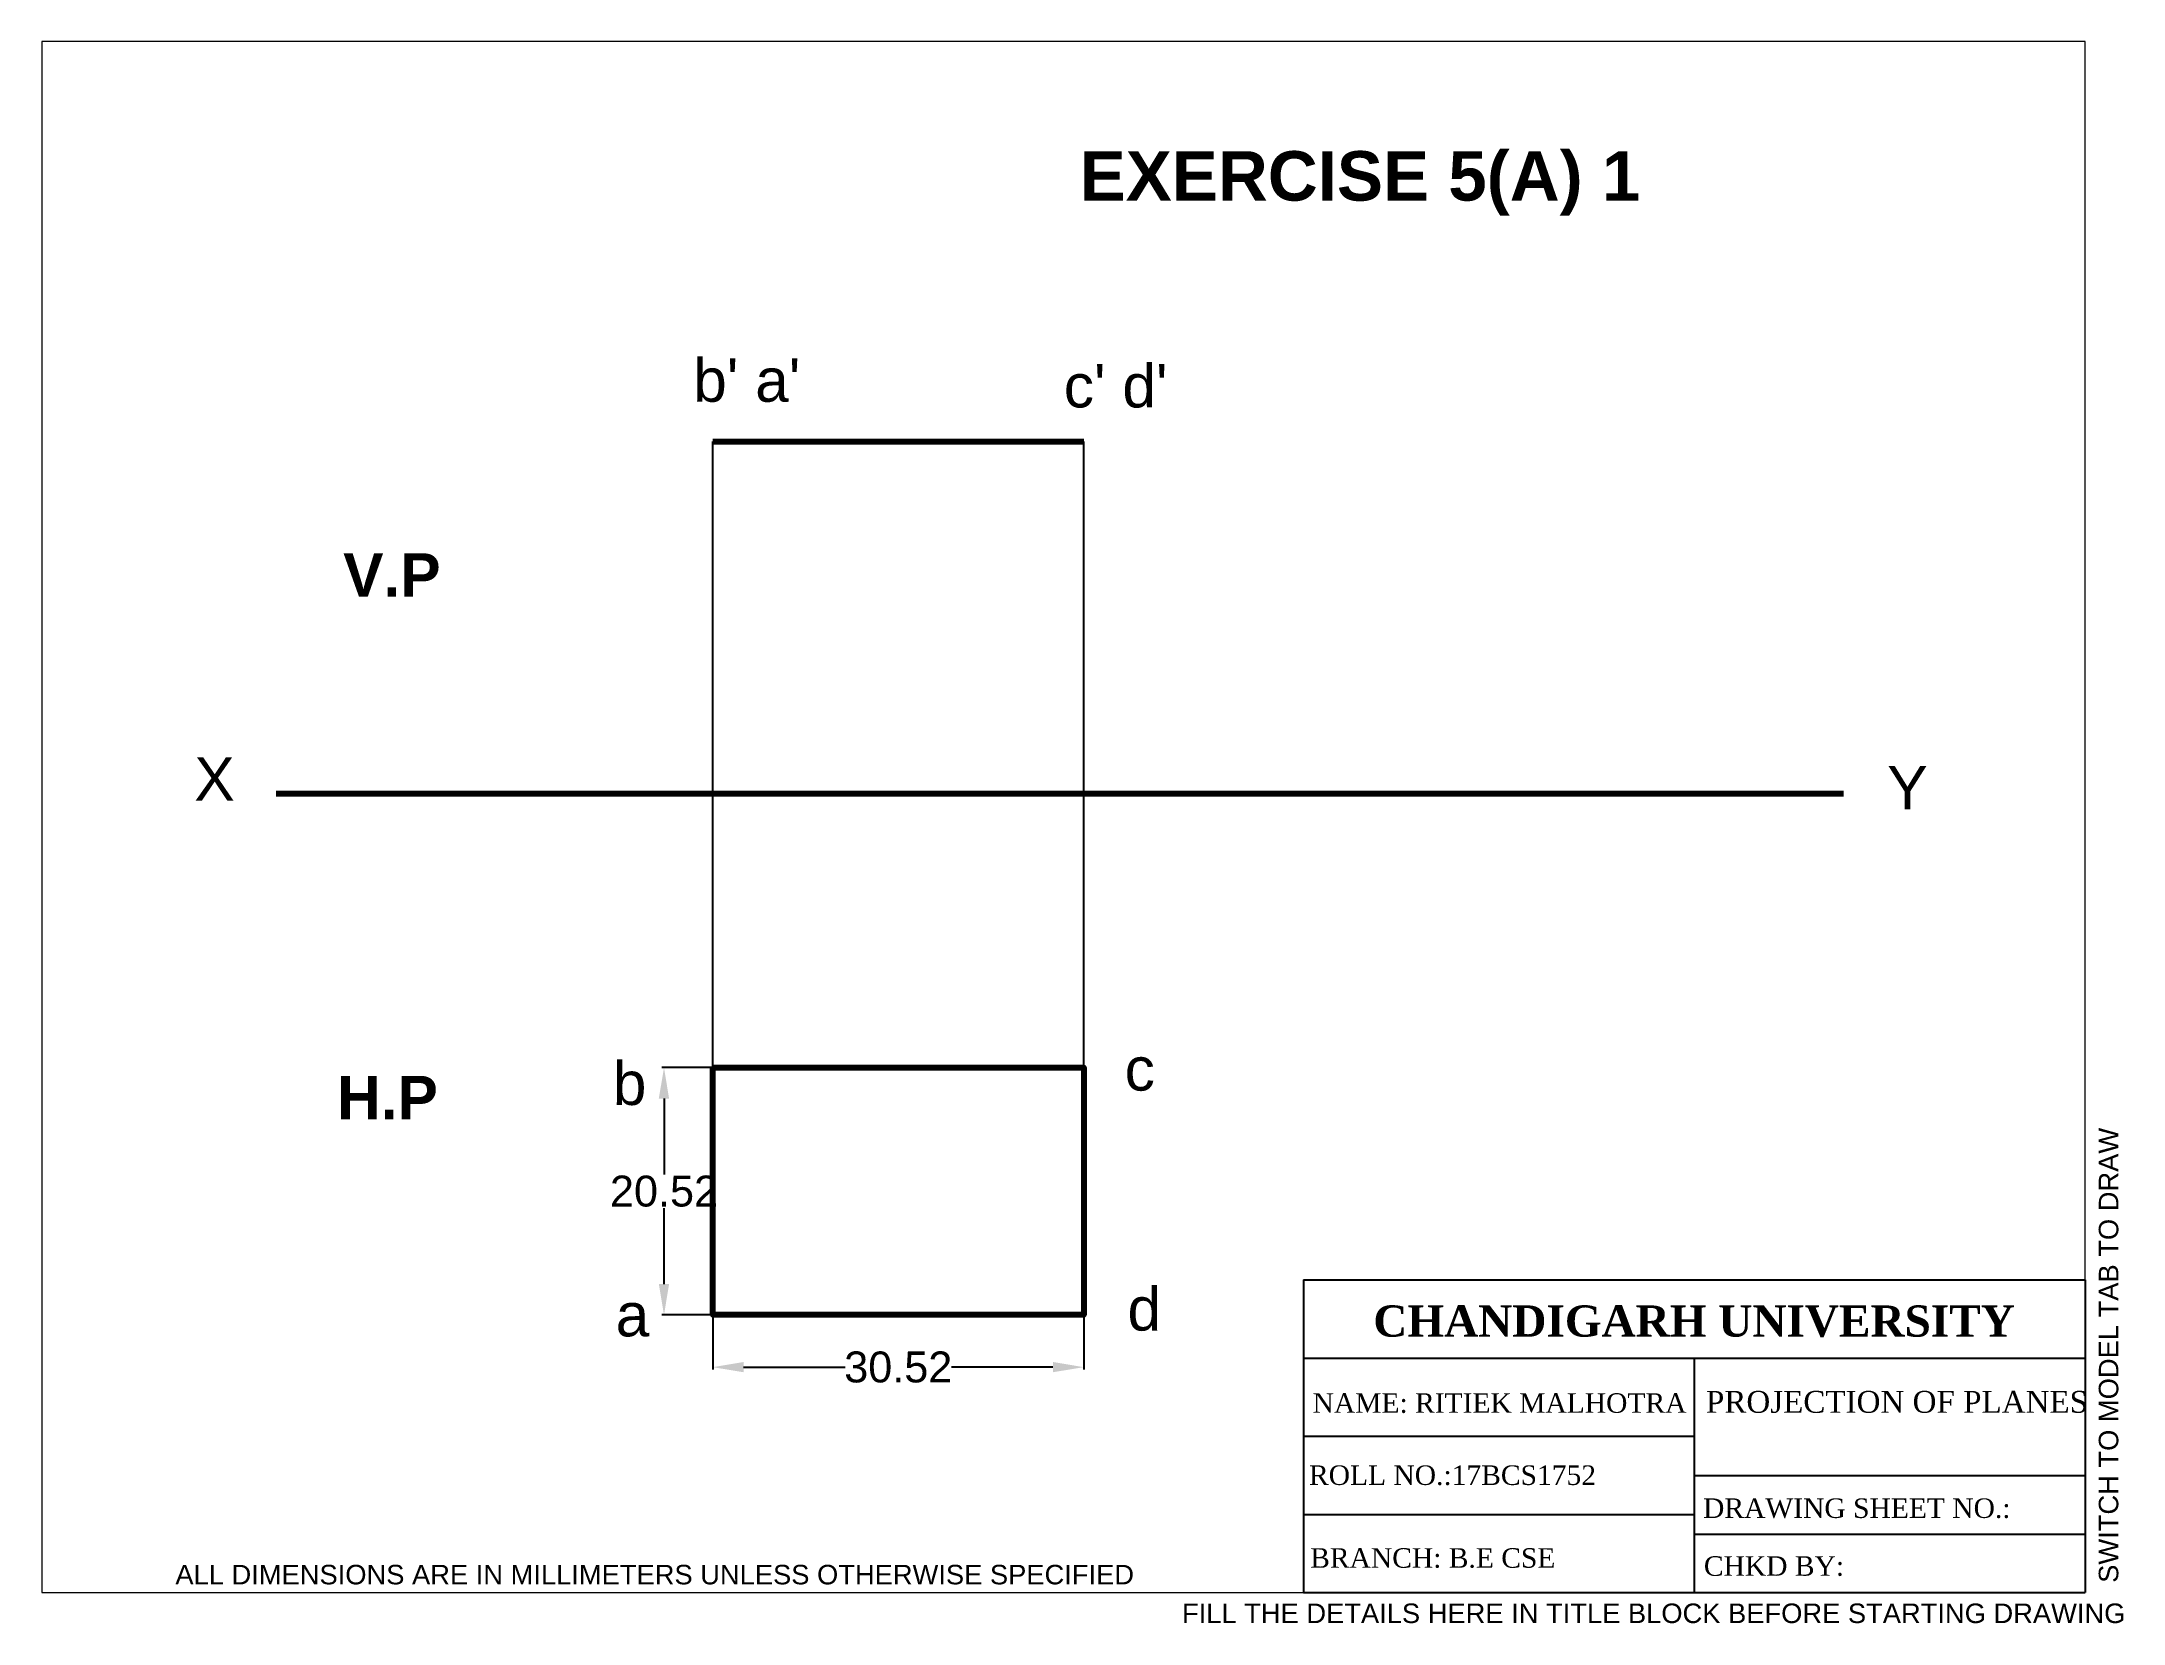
# Paper-space layout 'Layout1' of a CAD drawing. Header units: millimetres. Extents: x 0 to 266, y -4 to 198.
# The model-space entities are those that its viewports show. They can reach past a viewport. Long polylines and large blocks are cut down to what shows.
import ezdxf

# ---------------------------------------------------------------- set-up
doc = ezdxf.new("R2010")
doc.units = ezdxf.units.MM
doc.linetypes.add('ACAD_ISO08W100', pattern=[36, 24, -3, 6, -3])
doc.layers.add('Comments', color=10, linetype='Continuous', lineweight=13, plot=False)
doc.layers.add('thick continuous', color=7, linetype='Continuous', lineweight=30)
doc.styles.get("Standard").update_dxf_attribs({"font": 'arial.ttf'})
doc.dimstyles.get("Standard").update_dxf_attribs({"dimtxt": 2.5, "dimasz": 2.5, "dimexe": 0.18, "dimexo": 0.0625, "dimgap": 0.09, "dimtad": 0, "dimtih": 1, "dimtoh": 1, "dimdec": 1, "dimzin": 0, "dimdsep": 46, "dimtxsty": 'Standard', "dimcen": 0.09, "dimadec": 0, "dimazin": 0, "dimtfac": 1, "dimtdec": 1, "dimtofl": 0, "dimtmove": 0, "dimatfit": 3, "dimfxl": 1, "dimtolj": 1, "dimtzin": 0, "dimarcsym": 0})

# ---------------------------------------------------------------- blocks, each defined once
blk = doc.blocks.new('*D5')
at = {"layer": 'Defpoints', "color": 0}
for p in [(44.86, 58.69), (74.86, 58.69), (74.86, 54.47)]:
    blk.add_point(p, dxfattribs=at)
at = {"layer": 'thick continuous', "color": 0, "lineweight": -2}
for p, q in [((44.86, 58.63), (44.86, 54.29)), ((74.86, 58.63), (74.86, 54.29)), ((47.36, 54.47), (55.56, 54.47)), ((72.36, 54.47), (64.15, 54.47))]:
    blk.add_line(p, q, dxfattribs=at)
at = {"layer": 'thick continuous', "color": 0}
for points in [[(47.36, 54.89), (47.36, 54.06), (44.86, 54.47)], [(72.36, 54.06), (72.36, 54.89), (74.86, 54.47)]]:
    blk.add_solid(points, dxfattribs=at)
at = {"layer": 'thick continuous', "color": 0, "lineweight": -3, "insert": (59.86, 54.47), "char_height": 2.5, "attachment_point": 5}
blk.add_mtext('\\A1;30.52', dxfattribs=at)
blk = doc.blocks.new('*D6')
at = {"layer": 'Defpoints', "color": 0}
for p in [(40.92, 78.69), (44.86, 78.69), (44.86, 58.69)]:
    blk.add_point(p, dxfattribs=at)
at = {"layer": 'thick continuous', "color": 0, "lineweight": -2}
for p, q in [((44.8, 78.69), (40.74, 78.69)), ((40.92, 76.19), (40.92, 70.06)), ((40.92, 61.19), (40.92, 67.32)), ((44.8, 58.69), (40.74, 58.69))]:
    blk.add_line(p, q, dxfattribs=at)
at = {"layer": 'thick continuous', "color": 0}
for points in [[(41.33, 76.19), (40.5, 76.19), (40.92, 78.69)], [(40.5, 61.19), (41.33, 61.19), (40.92, 58.69)]]:
    blk.add_solid(points, dxfattribs=at)
at = {"layer": 'thick continuous', "color": 0, "lineweight": -3, "insert": (40.92, 68.69), "char_height": 2.5, "attachment_point": 5}
blk.add_mtext('\\A1;20.52', dxfattribs=at)

msp = doc.modelspace()

# ---------------------------------------------------------------- linework, layer by layer
at = {"layer": 'thick continuous', "lineweight": 80}
for p, q in [((44.86, 129.3), (74.86, 129.3)), ((9.56, 100.85), (136.28, 100.85))]:
    msp.add_line(p, q, dxfattribs=at)
at = {"layer": 'thick continuous', "lineweight": -3}
for p, q in [((44.86, 78.69), (44.86, 129.3)), ((74.86, 78.69), (74.86, 129.3))]:
    msp.add_line(p, q, dxfattribs=at)
at = {"layer": 'thick continuous', "lineweight": 80}
msp.add_lwpolyline([(44.86, 78.69), (74.86, 78.69), (74.86, 58.69), (44.86, 58.69)], close=True, dxfattribs=at)

# ---------------------------------------------------------------- texts
at = {"layer": 'thick continuous', "attachment_point": 1}
for s, width, gutter_width, insert, char_height in [('{\\fArial|b1|i0|c0|p34;EXERCISE 5(A) 1}', 120.5305, 120.53, (74.52, 152.78), 4), ("b' a'", 9.4803, 12.5, (43.28, 136.02), 3.5), ("c' d'", 9.9406, 12.5, (73.24, 135.56), 3.5), ('{\\fArial|b1|i0|c0|p34;V.P}', 15.9512, 12.5, (14.98, 120.27), 3.5), ('X', 5.0859, 12.5, (2.95, 103.78), 3.5), ('Y', 5.0859, 12.5, (139.82, 103.06), 3.5), ('b', 5.0859, 12.5, (36.78, 79.17), 3.5), ('c', 5.3171, 12.5, (78.16, 80.33), 3.5), ('{\\fArial|b1|i0|c0|p34;H.P}', 12.4835, 12.5, (14.49, 78.02), 3.5), ('d', 7.6288, 12.5, (78.39, 60.93), 3.5), ('a', 7.8514, 12.5, (37.01, 60.46), 3.5)]:
    msp.add_mtext_dynamic_manual_height_columns(s, width=width, gutter_width=gutter_width, heights=[0], dxfattribs=dict(at, insert=insert, char_height=char_height))

# ---------------------------------------------------------------- dimensions: what is measured, and where the dimension line sits
at = {"layer": 'thick continuous', "lineweight": -3}
dim = msp.add_linear_dim(base=(40.92, 78.69), p1=(44.86, 58.69), p2=(44.86, 78.69), angle=90, text='20.52', dimstyle='Standard', dxfattribs=at)
dim.commit()
dim.dimension.update_dxf_attribs({"geometry": '*D6', "text_midpoint": (40.92, 68.69)})
dim = msp.add_linear_dim(base=(74.86, 54.47), p1=(44.86, 58.69), p2=(74.86, 58.69), text='30.52', dimstyle='Standard', dxfattribs=at)
dim.commit()
dim.dimension.update_dxf_attribs({"geometry": '*D5', "text_midpoint": (59.86, 54.47)})

psp = doc.layouts.get("Layout1")

# ---------------------------------------------------------------- linework, layer by layer
for p, q in [((161.41, 40), (261.41, 40)), ((161.41, 40), (161.41, 0)), ((261.41, 40), (261.41, 0)), ((161.41, 30), (261.41, 30)), ((161.41, 30), (194.27, 30)), ((211.41, 30), (211.41, 0)), ((161.41, 20), (211.41, 20)), ((211.41, 15), (261.41, 15)), ((161.41, 10), (211.41, 10)), ((211.41, 7.5), (261.41, 7.5)), ((161.41, 0), (261.41, 0))]:
    psp.add_line(p, q)

# ---------------------------------------------------------------- texts
at = {"attachment_point": 1}
for s, width, insert, char_height in [('\\pxqc;{\\fTimes New Roman|b1|i0|c0|p18;CHANDIGARH UNIVERSITY}', 80.8177, (170.98, 36.75), 4), ('\\pxqc;{\\fTimes New Roman|b0|i0|c0|p18;PROJECTION OF PLANES}', 46.4985, (214.1, 25.81), 2.8)]:
    psp.add_mtext_dynamic_manual_height_columns(s, width=width, gutter_width=40, heights=[0], dxfattribs=dict(at, insert=insert, char_height=char_height))
at = {"linetype": 'ACAD_ISO08W100', "lineweight": 100, "insert": (162.59, 25.51), "char_height": 2.5, "attachment_point": 1}
psp.add_mtext_dynamic_manual_height_columns('{\\fTimes New Roman|b0|i0|c0|p18;NAME: RITIEK MALHOTRA}', width=48.3642, gutter_width=48.36, heights=[0], dxfattribs=at).dxf.set("width", 45.3199)
at = {"linetype": 'ACAD_ISO08W100', "lineweight": 100, "char_height": 2.5, "attachment_point": 1}
for s, width, gutter_width, insert in [('{\\fTimes New Roman|b0|i0|c0|p18;ROLL NO.:17BCS1752}', 45.3199, 45.32, (162.13, 16.28)), ('{\\fTimes New Roman|b0|i0|c0|p18;DRAWING SHEET NO.:}', 45.3199, 25, (212.54, 12.06)), ('{\\fTimes New Roman|b0|i0|c0|p18;BRANCH: B.E CSE}', 45.3199, 45.32, (162.28, 5.69)), ('{\\fTimes New Roman|b0|i0|c0|p18;CHKD BY: }', 47.9779, 25, (212.64, 4.66))]:
    psp.add_mtext_dynamic_manual_height_columns(s, width=width, gutter_width=gutter_width, heights=[0], dxfattribs=dict(at, insert=insert))
at = {"layer": 'Comments'}
psp.add_text('SWITCH TO MODEL TAB TO DRAW', height=2.5, rotation=90, dxfattribs=at).set_placement((265.66, 1.26))
psp.add_text('FILL THE DETAILS HERE IN TITLE BLOCK BEFORE STARTING DRAWING', height=2.5, dxfattribs=at).set_placement((145.88, -3.89))
at = {"layer": 'thick continuous'}
psp.add_text('ALL DIMENSIONS ARE IN MILLIMETERS UNLESS OTHERWISE SPECIFIED', height=2.5, dxfattribs=at).set_placement((17.11, 1.06))

# ---------------------------------------------------------------- viewports
psp.add_viewport(center=(130.71, 99.21), size=(261.41, 198.4125), view_center_point=(73.21, 98.94), view_height=125.3958, dxfattribs=at)

doc.saveas('drawing.dxf')
